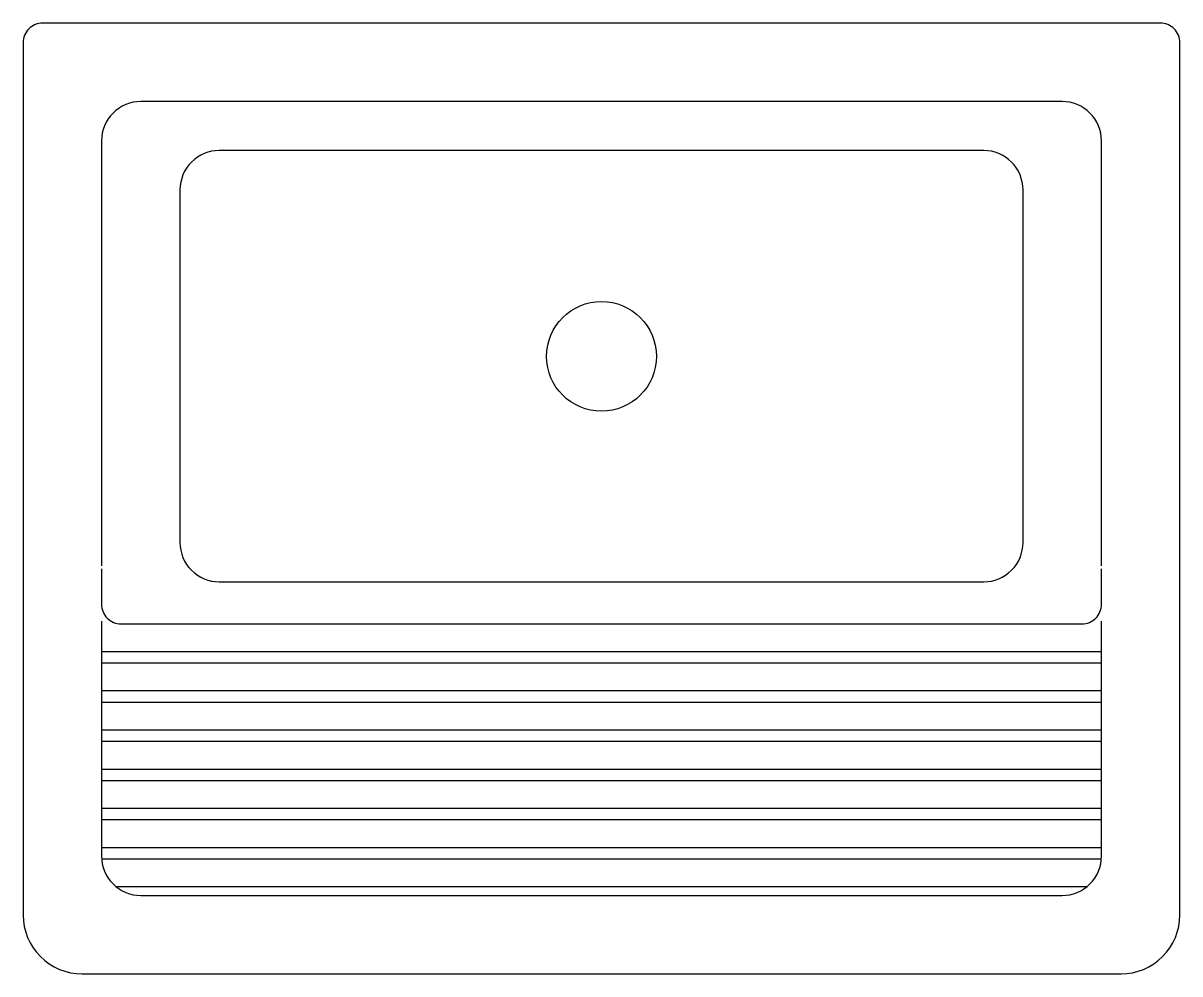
# Model space of a CAD drawing. Extents: x -0.299 to 0.299, y -0.492 to 0.
import ezdxf

# ---------------------------------------------------------------- set-up
doc = ezdxf.new("R2010")
doc.units = 0
doc.header["$LTSCALE"] = 0.5
doc.header["$MEASUREMENT"] = 0
doc.layers.get('0').update_dxf_attribs({"linetype": 'CONTINUOUS'})

msp = doc.modelspace()

# ---------------------------------------------------------------- linework, layer by layer
for p, q in [((-0.2585, -0.32489), (0.2585, -0.32489)), ((0.2585, -0.33098), (-0.2585, -0.33098)), ((-0.2585, -0.34517), (0.2585, -0.34517)), ((0.2585, -0.35125), (-0.2585, -0.35125)), ((-0.2585, -0.36544), (0.2585, -0.36544)), ((0.2585, -0.37152), (-0.2585, -0.37152)), ((-0.2585, -0.38572), (0.2585, -0.38572)), ((0.2585, -0.3918), (-0.2585, -0.3918)), ((-0.2585, -0.40599), (0.2585, -0.40599)), ((0.2585, -0.41207), (-0.2585, -0.41207)), ((-0.2585, -0.42627), (0.2585, -0.42627)), ((-0.25103, -0.44654), (0.25103, -0.44654))]:
    msp.add_line(p, q)
for points in [[(-0.26863, -0.49165), (0.26863, -0.49165, 0.414214), (0.29904, -0.46124), (0.29904, -0.01014, 0.414214), (0.28891, 0), (-0.28891, 0, 0.414214), (-0.29904, -0.01014), (-0.29904, -0.46124, 0.414214)], [(-0.19767, -0.28891), (0.19767, -0.28891, 0.414214), (0.21795, -0.26863), (0.21795, -0.08617, 0.414214), (0.19767, -0.06589), (-0.19767, -0.06589, 0.414214), (-0.21795, -0.08617), (-0.21795, -0.26863, 0.414214)]]:
    msp.add_lwpolyline(points, format="xyb", close=True)
for points in [[(0.2585, -0.28067), (0.2585, -0.06082, 0.414214), (0.23822, -0.04055), (-0.23822, -0.04055, 0.414214), (-0.2585, -0.06082), (-0.2585, -0.28067)], [(-0.2585, -0.28219), (-0.2585, -0.30057, 0.414214), (-0.24836, -0.3107), (-0.23569, -0.3107), (0.23417, -0.3107), (0.24836, -0.3107, 0.414214), (0.2585, -0.30057), (0.2585, -0.28219)], [(-0.2585, -0.30918), (-0.2585, -0.43083, 0.414214), (-0.23822, -0.4511), (0.23822, -0.4511, 0.414214), (0.2585, -0.43083), (0.2585, -0.30918, 0.414214)]]:
    msp.add_lwpolyline(points, format="xyb")
msp.add_lwpolyline([(0.25844, -0.43235), (-0.25844, -0.43235)])
msp.add_circle((0, -0.17233), 0.02838)

doc.saveas('drawing.dxf')
